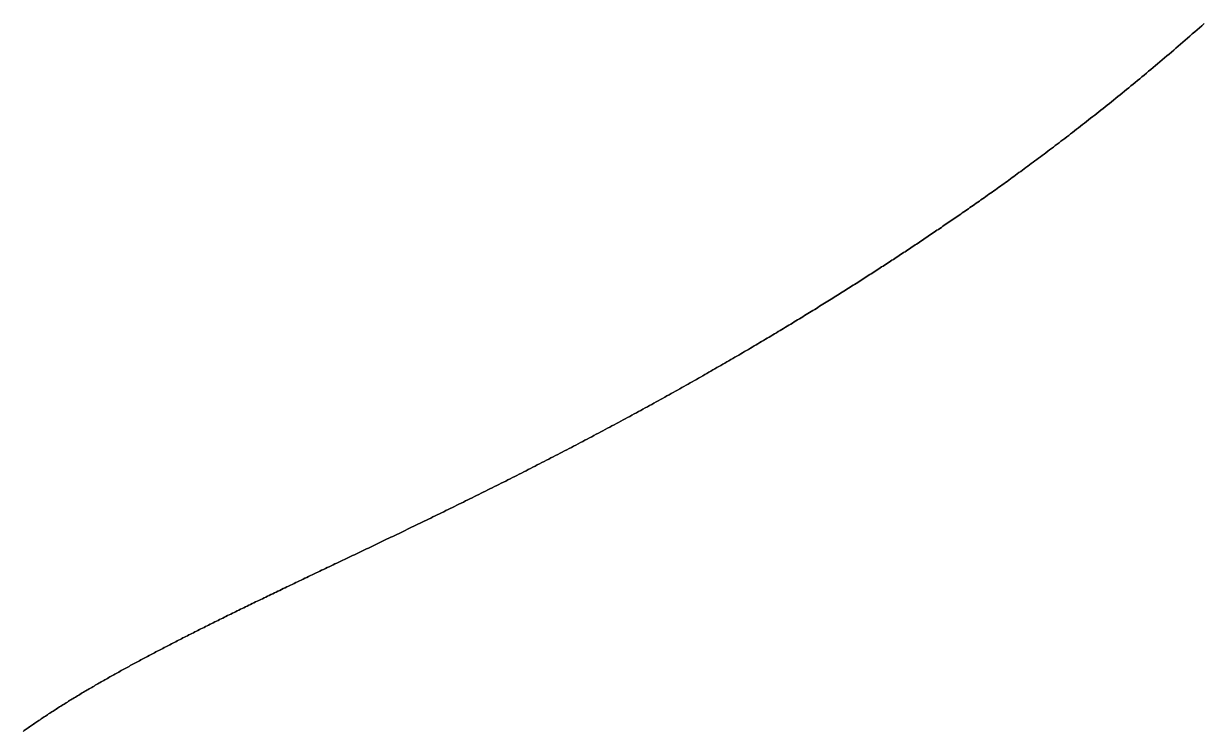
# Model space of a CAD drawing. Header units: inches. Extents: x 130170 to 284068, y 377793 to 804530.
# Drawn here: x 256883.5 to 256949.4, y 735314.6 to 735354.1 of the extents above; entities that cross this region are included whole.
import ezdxf

# ---------------------------------------------------------------- set-up
doc = ezdxf.new("R2010")
doc.units = ezdxf.units.IN
doc.header["$MEASUREMENT"] = 0
doc.layers.add('muni_il', color=7, linetype='Continuous')

msp = doc.modelspace()

# ---------------------------------------------------------------- linework, layer by layer
at = {"layer": 'muni_il'}
for points in [[(256883.449, 735314.589), (256883.508, 735314.631), (256883.566, 735314.673), (256883.625, 735314.714), (256883.684, 735314.755), (256883.743, 735314.797), (256883.802, 735314.838), (256883.861, 735314.879), (256883.92, 735314.92), (256883.98, 735314.96), (256884.039, 735315.001), (256884.098, 735315.042), (256884.158, 735315.082), (256884.217, 735315.123), (256884.277, 735315.163), (256884.336, 735315.203), (256884.396, 735315.244), (256884.456, 735315.284), (256884.516, 735315.324), (256884.576, 735315.364), (256884.636, 735315.404), (256884.696, 735315.444), (256884.757, 735315.483), (256884.817, 735315.523), (256884.877, 735315.563), (256884.938, 735315.602), (256884.999, 735315.642), (256885.06, 735315.681), (256885.121, 735315.721), (256885.182, 735315.76), (256885.243, 735315.8), (256885.304, 735315.839), (256885.366, 735315.878), (256885.427, 735315.917), (256885.489, 735315.957), (256885.551, 735315.996), (256885.613, 735316.035), (256885.675, 735316.074), (256885.737, 735316.113), (256885.8, 735316.152), (256885.862, 735316.191), (256885.925, 735316.23), (256885.988, 735316.269), (256886.051, 735316.308), (256886.114, 735316.347), (256886.178, 735316.385), (256886.241, 735316.424), (256886.305, 735316.463), (256886.369, 735316.502), (256886.433, 735316.541), (256886.497, 735316.58), (256886.561, 735316.618), (256886.626, 735316.657), (256886.691, 735316.696), (256886.755, 735316.735), (256886.821, 735316.773), (256886.886, 735316.812), (256886.951, 735316.851), (256887.017, 735316.89), (256887.082, 735316.929), (256887.148, 735316.967), (256887.214, 735317.006), (256887.281, 735317.045), (256887.347, 735317.084), (256887.414, 735317.123), (256887.481, 735317.161), (256887.548, 735317.2), (256887.615, 735317.239), (256887.683, 735317.278), (256887.751, 735317.317), (256887.819, 735317.356), (256887.887, 735317.395), (256887.955, 735317.434), (256888.023, 735317.473), (256888.092, 735317.512), (256888.161, 735317.551), (256888.23, 735317.59), (256888.3, 735317.629), (256888.369, 735317.668), (256888.439, 735317.707), (256888.509, 735317.746), (256888.579, 735317.786), (256888.649, 735317.825), (256888.72, 735317.864), (256888.791, 735317.903), (256888.862, 735317.943), (256888.933, 735317.982), (256889.005, 735318.021), (256889.076, 735318.061), (256889.148, 735318.1), (256889.22, 735318.14), (256889.293, 735318.179), (256889.365, 735318.219), (256889.438, 735318.259), (256889.511, 735318.298), (256889.584, 735318.338), (256889.658, 735318.378), (256889.732, 735318.418), (256889.806, 735318.457), (256889.88, 735318.497), (256889.954, 735318.537), (256890.029, 735318.577), (256890.104, 735318.618), (256890.179, 735318.658), (256890.254, 735318.698), (256890.33, 735318.738), (256890.406, 735318.778), (256890.482, 735318.819), (256890.558, 735318.859), (256890.634, 735318.899), (256890.711, 735318.94), (256890.788, 735318.98), (256890.865, 735319.021), (256890.943, 735319.062), (256891.021, 735319.102), (256891.099, 735319.143), (256891.177, 735319.184), (256891.255, 735319.225), (256891.334, 735319.266), (256891.413, 735319.307), (256891.492, 735319.348), (256891.572, 735319.389), (256891.651, 735319.43), (256891.731, 735319.471), (256891.811, 735319.513), (256891.892, 735319.554), (256891.972, 735319.596), (256892.053, 735319.637), (256892.134, 735319.679), (256892.216, 735319.72), (256892.298, 735319.762), (256892.379, 735319.804), (256892.462, 735319.846), (256892.544, 735319.888), (256892.627, 735319.93), (256892.71, 735319.972), (256892.793, 735320.014), (256892.876, 735320.056), (256892.96, 735320.098), (256893.044, 735320.141), (256893.128, 735320.183), (256893.213, 735320.226), (256893.297, 735320.268), (256893.382, 735320.311), (256893.468, 735320.354), (256893.553, 735320.397), (256893.639, 735320.439), (256893.725, 735320.482), (256893.811, 735320.525), (256893.898, 735320.569), (256893.985, 735320.612), (256894.072, 735320.655), (256894.159, 735320.699), (256894.247, 735320.742), (256894.335, 735320.786), (256894.423, 735320.829), (256894.511, 735320.873), (256894.6, 735320.917), (256894.689, 735320.961), (256894.778, 735321.004), (256894.868, 735321.049), (256894.957, 735321.093), (256895.047, 735321.137), (256895.138, 735321.181), (256895.228, 735321.226), (256895.319, 735321.27), (256895.41, 735321.315), (256895.502, 735321.36), (256895.594, 735321.404), (256895.685, 735321.449), (256895.778, 735321.494), (256895.87, 735321.539), (256895.963, 735321.584), (256896.056, 735321.63), (256896.15, 735321.675), (256896.243, 735321.72), (256896.337, 735321.766), (256896.431, 735321.812), (256896.526, 735321.857), (256896.621, 735321.903), (256896.716, 735321.949), (256896.811, 735321.995), (256896.907, 735322.042), (256897.003, 735322.088), (256897.099, 735322.134), (256897.195, 735322.181), (256897.292, 735322.227), (256897.389, 735322.274), (256897.487, 735322.321), (256897.584, 735322.368), (256897.682, 735322.415), (256897.78, 735322.462), (256897.879, 735322.509), (256897.978, 735322.557), (256898.077, 735322.604), (256898.176, 735322.652), (256898.276, 735322.7), (256898.376, 735322.748), (256898.476, 735322.796), (256898.577, 735322.844), (256898.678, 735322.892), (256898.779, 735322.94), (256898.88, 735322.989), (256898.982, 735323.037), (256899.084, 735323.086), (256899.186, 735323.135), (256899.289, 735323.184), (256899.392, 735323.233), (256899.495, 735323.282), (256899.598, 735323.332), (256899.702, 735323.381), (256899.806, 735323.431), (256899.911, 735323.48), (256900.015, 735323.53), (256900.12, 735323.58), (256900.226, 735323.631), (256900.331, 735323.681), (256900.437, 735323.731), (256900.543, 735323.782), (256900.65, 735323.832), (256900.756, 735323.883), (256900.863, 735323.934), (256900.971, 735323.985), (256901.078, 735324.037), (256901.186, 735324.088), (256901.295, 735324.14), (256901.403, 735324.191), (256901.512, 735324.243), (256901.621, 735324.295), (256901.73, 735324.347), (256901.84, 735324.4), (256901.95, 735324.452), (256902.06, 735324.504), (256902.171, 735324.557), (256902.282, 735324.61), (256902.393, 735324.663), (256902.504, 735324.716), (256902.616, 735324.77), (256902.728, 735324.823), (256902.84, 735324.877), (256902.952, 735324.93), (256903.065, 735324.984), (256903.178, 735325.038), (256903.292, 735325.093), (256903.405, 735325.147), (256903.519, 735325.201), (256903.633, 735325.256), (256903.748, 735325.311), (256903.863, 735325.366), (256903.978, 735325.421), (256904.093, 735325.476), (256904.208, 735325.532), (256904.324, 735325.587), (256904.44, 735325.643), (256904.557, 735325.699), (256904.673, 735325.755), (256904.79, 735325.811), (256904.907, 735325.868), (256905.024, 735325.924), (256905.142, 735325.981), (256905.26, 735326.038), (256905.378, 735326.095), (256905.496, 735326.152), (256905.615, 735326.209), (256905.734, 735326.267), (256905.853, 735326.325), (256905.972, 735326.383), (256906.091, 735326.441), (256906.211, 735326.499), (256906.331, 735326.557), (256906.451, 735326.615), (256906.572, 735326.674), (256906.692, 735326.733), (256906.813, 735326.792), (256906.934, 735326.851), (256907.055, 735326.91), (256907.177, 735326.969), (256907.299, 735327.029), (256907.42, 735327.088), (256907.542, 735327.148), (256907.665, 735327.208), (256907.787, 735327.268), (256907.91, 735327.329), (256908.033, 735327.389), (256908.156, 735327.45), (256908.279, 735327.51), (256908.402, 735327.571), (256908.526, 735327.632), (256908.649, 735327.693), (256908.773, 735327.755), (256908.897, 735327.816), (256909.021, 735327.878), (256909.145, 735327.939), (256909.27, 735328.001), (256909.394, 735328.063), (256909.519, 735328.125), (256909.644, 735328.188), (256909.769, 735328.25), (256909.894, 735328.313), (256910.019, 735328.375), (256910.145, 735328.438), (256910.27, 735328.501), (256910.396, 735328.564), (256910.521, 735328.627), (256910.647, 735328.691), (256910.773, 735328.754), (256910.899, 735328.818), (256911.025, 735328.881), (256911.151, 735328.945), (256911.277, 735329.009), (256911.403, 735329.073), (256911.53, 735329.137), (256911.656, 735329.201), (256911.782, 735329.266), (256911.909, 735329.33), (256912.035, 735329.395), (256912.162, 735329.46), (256912.288, 735329.524), (256912.415, 735329.589), (256912.542, 735329.654), (256912.668, 735329.719), (256912.795, 735329.784), (256912.922, 735329.85), (256913.048, 735329.915), (256913.175, 735329.981), (256913.302, 735330.046), (256913.429, 735330.112), (256913.555, 735330.177), (256913.682, 735330.243), (256913.808, 735330.309), (256913.935, 735330.375), (256914.062, 735330.441), (256914.188, 735330.507), (256914.315, 735330.573), (256914.441, 735330.639), (256914.567, 735330.706), (256914.694, 735330.772), (256914.82, 735330.838), (256914.946, 735330.905), (256915.072, 735330.971), (256915.198, 735331.038), (256915.324, 735331.105), (256915.45, 735331.171), (256915.576, 735331.238), (256915.701, 735331.305), (256915.827, 735331.371), (256915.952, 735331.438), (256916.077, 735331.505), (256916.202, 735331.572), (256916.327, 735331.639), (256916.452, 735331.706), (256916.577, 735331.772), (256916.702, 735331.839), (256916.826, 735331.906), (256916.95, 735331.973), (256917.074, 735332.04), (256917.198, 735332.107), (256917.322, 735332.174), (256917.446, 735332.241), (256917.569, 735332.308), (256917.692, 735332.375), (256917.815, 735332.442), (256917.938, 735332.509), (256918.061, 735332.576), (256918.183, 735332.643), (256918.305, 735332.71), (256918.427, 735332.777), (256918.549, 735332.844), (256918.671, 735332.91), (256918.792, 735332.977), (256918.913, 735333.044), (256919.034, 735333.111), (256919.154, 735333.178), (256919.275, 735333.244), (256919.395, 735333.311), (256919.515, 735333.378), (256919.634, 735333.444), (256919.754, 735333.511), (256919.873, 735333.577), (256919.991, 735333.643), (256920.11, 735333.71), (256920.228, 735333.776), (256920.346, 735333.842), (256920.464, 735333.908), (256920.581, 735333.974), (256920.698, 735334.04), (256920.815, 735334.106), (256920.931, 735334.172), (256921.047, 735334.238), (256921.163, 735334.304), (256921.278, 735334.369), (256921.394, 735334.435), (256921.508, 735334.5), (256921.623, 735334.565), (256921.737, 735334.631), (256921.851, 735334.696), (256921.965, 735334.761), (256922.078, 735334.826), (256922.191, 735334.891), (256922.303, 735334.955), (256922.415, 735335.02), (256922.527, 735335.085), (256922.639, 735335.149), (256922.75, 735335.213), (256922.86, 735335.277), (256922.971, 735335.341), (256923.081, 735335.405), (256923.191, 735335.469), (256923.3, 735335.533), (256923.409, 735335.597), (256923.517, 735335.66), (256923.626, 735335.723), (256923.733, 735335.786), (256923.841, 735335.85), (256923.948, 735335.913), (256924.055, 735335.975), (256924.161, 735336.038), (256924.267, 735336.101), (256924.373, 735336.163), (256924.478, 735336.225), (256924.583, 735336.287), (256924.687, 735336.349), (256924.791, 735336.411), (256924.895, 735336.473), (256924.998, 735336.535), (256925.101, 735336.596), (256925.204, 735336.657), (256925.306, 735336.718), (256925.408, 735336.78), (256925.509, 735336.84), (256925.61, 735336.901), (256925.711, 735336.962), (256925.811, 735337.022), (256925.911, 735337.082), (256926.011, 735337.143), (256926.11, 735337.202), (256926.209, 735337.262), (256926.307, 735337.322), (256926.405, 735337.382), (256926.503, 735337.441), (256926.6, 735337.5), (256926.697, 735337.559), (256926.794, 735337.618), (256926.89, 735337.677), (256926.986, 735337.736), (256927.081, 735337.794), (256927.176, 735337.852), (256927.271, 735337.911), (256927.366, 735337.969), (256927.46, 735338.027), (256927.553, 735338.084), (256927.647, 735338.142), (256927.74, 735338.2), (256927.832, 735338.257), (256927.925, 735338.314), (256928.017, 735338.371), (256928.109, 735338.428), (256928.2, 735338.485), (256928.291, 735338.542), (256928.382, 735338.598), (256928.472, 735338.655), (256928.562, 735338.711), (256928.652, 735338.767), (256928.741, 735338.823), (256928.831, 735338.879), (256928.919, 735338.935), (256929.008, 735338.99), (256929.096, 735339.046), (256929.184, 735339.101), (256929.272, 735339.157), (256929.359, 735339.212), (256929.446, 735339.267), (256929.533, 735339.322), (256929.62, 735339.377), (256929.706, 735339.432), (256929.792, 735339.486), (256929.878, 735339.541), (256929.964, 735339.595), (256930.049, 735339.65), (256930.134, 735339.704), (256930.219, 735339.758), (256930.304, 735339.812), (256930.389, 735339.866), (256930.473, 735339.92), (256930.557, 735339.974), (256930.641, 735340.028), (256930.724, 735340.082), (256930.808, 735340.136), (256930.891, 735340.189), (256930.974, 735340.243), (256931.057, 735340.297), (256931.14, 735340.35), (256931.223, 735340.403), (256931.305, 735340.457), (256931.387, 735340.51), (256931.469, 735340.564), (256931.552, 735340.617), (256931.633, 735340.67), (256931.715, 735340.724), (256931.797, 735340.777), (256931.878, 735340.83), (256931.96, 735340.883), (256932.041, 735340.937), (256932.123, 735340.99), (256932.204, 735341.043), (256932.285, 735341.096), (256932.366, 735341.149), (256932.447, 735341.203), (256932.528, 735341.256), (256932.609, 735341.31), (256932.69, 735341.363), (256932.771, 735341.416), (256932.851, 735341.47), (256932.932, 735341.523), (256933.013, 735341.577), (256933.094, 735341.63), (256933.175, 735341.684), (256933.256, 735341.738), (256933.336, 735341.792), (256933.417, 735341.846), (256933.498, 735341.9), (256933.579, 735341.954), (256933.66, 735342.008), (256933.741, 735342.062), (256933.822, 735342.116), (256933.903, 735342.171), (256933.985, 735342.226), (256934.066, 735342.28), (256934.147, 735342.335), (256934.229, 735342.39), (256934.31, 735342.445), (256934.392, 735342.5), (256934.474, 735342.556), (256934.556, 735342.611), (256934.638, 735342.667), (256934.72, 735342.723), (256934.803, 735342.779), (256934.885, 735342.835), (256934.968, 735342.891), (256935.051, 735342.948), (256935.134, 735343.005), (256935.217, 735343.062), (256935.3, 735343.119), (256935.384, 735343.176), (256935.468, 735343.234), (256935.552, 735343.292), (256935.636, 735343.35), (256935.72, 735343.408), (256935.805, 735343.466), (256935.89, 735343.525), (256935.975, 735343.584), (256936.06, 735343.643), (256936.146, 735343.703), (256936.232, 735343.763), (256936.318, 735343.823), (256936.405, 735343.883), (256936.491, 735343.944), (256936.578, 735344.004), (256936.666, 735344.066), (256936.753, 735344.127), (256936.841, 735344.189), (256936.929, 735344.251), (256937.018, 735344.313), (256937.106, 735344.376), (256937.196, 735344.439), (256937.285, 735344.502), (256937.375, 735344.566), (256937.465, 735344.63), (256937.556, 735344.695), (256937.646, 735344.759), (256937.738, 735344.824), (256937.829, 735344.89), (256937.921, 735344.956), (256938.014, 735345.022), (256938.106, 735345.088), (256938.199, 735345.155), (256938.293, 735345.223), (256938.386, 735345.29), (256938.481, 735345.358), (256938.575, 735345.427), (256938.67, 735345.496), (256938.766, 735345.565), (256938.861, 735345.635), (256938.958, 735345.705), (256939.054, 735345.776), (256939.151, 735345.847), (256939.249, 735345.918), (256939.347, 735345.99), (256939.445, 735346.062), (256939.544, 735346.135), (256939.643, 735346.208), (256939.743, 735346.282), (256939.843, 735346.356), (256939.943, 735346.431), (256940.044, 735346.506), (256940.146, 735346.581), (256940.247, 735346.657), (256940.35, 735346.734), (256940.452, 735346.811), (256940.556, 735346.888), (256940.659, 735346.966), (256940.763, 735347.045), (256940.868, 735347.123), (256940.973, 735347.203), (256941.078, 735347.283), (256941.184, 735347.363), (256941.291, 735347.444), (256941.397, 735347.526), (256941.505, 735347.608), (256941.613, 735347.69), (256941.721, 735347.773), (256941.829, 735347.856), (256941.939, 735347.941), (256942.048, 735348.025), (256942.158, 735348.11), (256942.269, 735348.196), (256942.38, 735348.282), (256942.491, 735348.369), (256942.603, 735348.456), (256942.715, 735348.544), (256942.828, 735348.632), (256942.942, 735348.721), (256943.055, 735348.81), (256943.169, 735348.9), (256943.284, 735348.991), (256943.399, 735349.082), (256943.515, 735349.173), (256943.631, 735349.265), (256943.747, 735349.358), (256943.864, 735349.451), (256943.982, 735349.545), (256944.099, 735349.639), (256944.217, 735349.734), (256944.336, 735349.83), (256944.455, 735349.926), (256944.575, 735350.022), (256944.695, 735350.119), (256944.815, 735350.217), (256944.936, 735350.315), (256945.057, 735350.414), (256945.178, 735350.513), (256945.3, 735350.613), (256945.423, 735350.714), (256945.546, 735350.815), (256945.669, 735350.916), (256945.792, 735351.018), (256945.916, 735351.121), (256946.041, 735351.224), (256946.165, 735351.328), (256946.29, 735351.432), (256946.416, 735351.537), (256946.542, 735351.642), (256946.668, 735351.748), (256946.794, 735351.855), (256946.921, 735351.962), (256947.049, 735352.069), (256947.176, 735352.177), (256947.304, 735352.286), (256947.432, 735352.395), (256947.561, 735352.505), (256947.69, 735352.615), (256947.819, 735352.726), (256947.948, 735352.837), (256948.078, 735352.949), (256948.208, 735353.061), (256948.339, 735353.174), (256948.47, 735353.287), (256948.6, 735353.401), (256948.732, 735353.515), (256948.863, 735353.63), (256948.995, 735353.745), (256949.127, 735353.861), (256949.259, 735353.977), (256949.392, 735354.094)], [(256949.392, 735354.094), (256949.259, 735353.977), (256949.127, 735353.861), (256948.995, 735353.745), (256948.863, 735353.63), (256948.732, 735353.515), (256948.6, 735353.401), (256948.47, 735353.287), (256948.339, 735353.174), (256948.208, 735353.061), (256948.078, 735352.949), (256947.948, 735352.837), (256947.819, 735352.726), (256947.69, 735352.615), (256947.561, 735352.505), (256947.432, 735352.395), (256947.304, 735352.286), (256947.176, 735352.177), (256947.049, 735352.069), (256946.921, 735351.962), (256946.794, 735351.855), (256946.668, 735351.748), (256946.542, 735351.642), (256946.416, 735351.537), (256946.29, 735351.432), (256946.165, 735351.328), (256946.041, 735351.224), (256945.916, 735351.121), (256945.792, 735351.018), (256945.669, 735350.916), (256945.546, 735350.815), (256945.423, 735350.714), (256945.3, 735350.613), (256945.178, 735350.513), (256945.057, 735350.414), (256944.936, 735350.315), (256944.815, 735350.217), (256944.695, 735350.119), (256944.575, 735350.022), (256944.455, 735349.926), (256944.336, 735349.83), (256944.217, 735349.734), (256944.099, 735349.639), (256943.982, 735349.545), (256943.864, 735349.451), (256943.747, 735349.358), (256943.631, 735349.265), (256943.515, 735349.173), (256943.399, 735349.082), (256943.284, 735348.991), (256943.169, 735348.9), (256943.055, 735348.81), (256942.942, 735348.721), (256942.828, 735348.632), (256942.715, 735348.544), (256942.603, 735348.456), (256942.491, 735348.369), (256942.38, 735348.282), (256942.269, 735348.196), (256942.158, 735348.11), (256942.048, 735348.025), (256941.939, 735347.941), (256941.829, 735347.856), (256941.721, 735347.773), (256941.613, 735347.69), (256941.505, 735347.608), (256941.397, 735347.526), (256941.291, 735347.444), (256941.184, 735347.363), (256941.078, 735347.283), (256940.973, 735347.203), (256940.868, 735347.123), (256940.763, 735347.045), (256940.659, 735346.966), (256940.556, 735346.888), (256940.452, 735346.811), (256940.35, 735346.734), (256940.247, 735346.657), (256940.146, 735346.581), (256940.044, 735346.506), (256939.943, 735346.431), (256939.843, 735346.356), (256939.743, 735346.282), (256939.643, 735346.208), (256939.544, 735346.135), (256939.445, 735346.062), (256939.347, 735345.99), (256939.249, 735345.918), (256939.151, 735345.847), (256939.054, 735345.776), (256938.958, 735345.705), (256938.861, 735345.635), (256938.766, 735345.565), (256938.67, 735345.496), (256938.575, 735345.427), (256938.481, 735345.358), (256938.386, 735345.29), (256938.293, 735345.223), (256938.199, 735345.155), (256938.106, 735345.088), (256938.014, 735345.022), (256937.921, 735344.956), (256937.829, 735344.89), (256937.738, 735344.824), (256937.646, 735344.759), (256937.556, 735344.695), (256937.465, 735344.63), (256937.375, 735344.566), (256937.285, 735344.502), (256937.196, 735344.439), (256937.106, 735344.376), (256937.018, 735344.313), (256936.929, 735344.251), (256936.841, 735344.189), (256936.753, 735344.127), (256936.666, 735344.066), (256936.578, 735344.004), (256936.491, 735343.944), (256936.405, 735343.883), (256936.318, 735343.823), (256936.232, 735343.763), (256936.146, 735343.703), (256936.06, 735343.643), (256935.975, 735343.584), (256935.89, 735343.525), (256935.805, 735343.466), (256935.72, 735343.408), (256935.636, 735343.35), (256935.552, 735343.292), (256935.468, 735343.234), (256935.384, 735343.176), (256935.3, 735343.119), (256935.217, 735343.062), (256935.134, 735343.005), (256935.051, 735342.948), (256934.968, 735342.891), (256934.885, 735342.835), (256934.803, 735342.779), (256934.72, 735342.723), (256934.638, 735342.667), (256934.556, 735342.611), (256934.474, 735342.556), (256934.392, 735342.5), (256934.31, 735342.445), (256934.229, 735342.39), (256934.147, 735342.335), (256934.066, 735342.28), (256933.985, 735342.226), (256933.903, 735342.171), (256933.822, 735342.116), (256933.741, 735342.062), (256933.66, 735342.008), (256933.579, 735341.954), (256933.498, 735341.9), (256933.417, 735341.846), (256933.336, 735341.792), (256933.256, 735341.738), (256933.175, 735341.684), (256933.094, 735341.63), (256933.013, 735341.577), (256932.932, 735341.523), (256932.851, 735341.47), (256932.771, 735341.416), (256932.69, 735341.363), (256932.609, 735341.31), (256932.528, 735341.256), (256932.447, 735341.203), (256932.366, 735341.149), (256932.285, 735341.096), (256932.204, 735341.043), (256932.123, 735340.99), (256932.041, 735340.937), (256931.96, 735340.883), (256931.878, 735340.83), (256931.797, 735340.777), (256931.715, 735340.724), (256931.633, 735340.67), (256931.552, 735340.617), (256931.469, 735340.564), (256931.387, 735340.51), (256931.305, 735340.457), (256931.223, 735340.403), (256931.14, 735340.35), (256931.057, 735340.297), (256930.974, 735340.243), (256930.891, 735340.189), (256930.808, 735340.136), (256930.724, 735340.082), (256930.641, 735340.028), (256930.557, 735339.974), (256930.473, 735339.92), (256930.389, 735339.866), (256930.304, 735339.812), (256930.219, 735339.758), (256930.134, 735339.704), (256930.049, 735339.65), (256929.964, 735339.595), (256929.878, 735339.541), (256929.792, 735339.486), (256929.706, 735339.432), (256929.62, 735339.377), (256929.533, 735339.322), (256929.446, 735339.267), (256929.359, 735339.212), (256929.272, 735339.157), (256929.184, 735339.101), (256929.096, 735339.046), (256929.008, 735338.99), (256928.919, 735338.935), (256928.831, 735338.879), (256928.741, 735338.823), (256928.652, 735338.767), (256928.562, 735338.711), (256928.472, 735338.655), (256928.382, 735338.598), (256928.291, 735338.542), (256928.2, 735338.485), (256928.109, 735338.428), (256928.017, 735338.371), (256927.925, 735338.314), (256927.832, 735338.257), (256927.74, 735338.2), (256927.647, 735338.142), (256927.553, 735338.084), (256927.46, 735338.027), (256927.366, 735337.969), (256927.271, 735337.911), (256927.176, 735337.852), (256927.081, 735337.794), (256926.986, 735337.736), (256926.89, 735337.677), (256926.794, 735337.618), (256926.697, 735337.559), (256926.6, 735337.5), (256926.503, 735337.441), (256926.405, 735337.382), (256926.307, 735337.322), (256926.209, 735337.262), (256926.11, 735337.202), (256926.011, 735337.143), (256925.911, 735337.082), (256925.811, 735337.022), (256925.711, 735336.962), (256925.61, 735336.901), (256925.509, 735336.84), (256925.408, 735336.78), (256925.306, 735336.718), (256925.204, 735336.657), (256925.101, 735336.596), (256924.998, 735336.535), (256924.895, 735336.473), (256924.791, 735336.411), (256924.687, 735336.349), (256924.583, 735336.287), (256924.478, 735336.225), (256924.373, 735336.163), (256924.267, 735336.101), (256924.161, 735336.038), (256924.055, 735335.975), (256923.948, 735335.913), (256923.841, 735335.85), (256923.733, 735335.786), (256923.626, 735335.723), (256923.517, 735335.66), (256923.409, 735335.597), (256923.3, 735335.533), (256923.191, 735335.469), (256923.081, 735335.405), (256922.971, 735335.341), (256922.86, 735335.277), (256922.75, 735335.213), (256922.639, 735335.149), (256922.527, 735335.085), (256922.415, 735335.02), (256922.303, 735334.955), (256922.191, 735334.891), (256922.078, 735334.826), (256921.965, 735334.761), (256921.851, 735334.696), (256921.737, 735334.631), (256921.623, 735334.565), (256921.508, 735334.5), (256921.394, 735334.435), (256921.278, 735334.369), (256921.163, 735334.304), (256921.047, 735334.238), (256920.931, 735334.172), (256920.815, 735334.106), (256920.698, 735334.04), (256920.581, 735333.974), (256920.464, 735333.908), (256920.346, 735333.842), (256920.228, 735333.776), (256920.11, 735333.71), (256919.991, 735333.643), (256919.873, 735333.577), (256919.754, 735333.511), (256919.634, 735333.444), (256919.515, 735333.378), (256919.395, 735333.311), (256919.275, 735333.244), (256919.154, 735333.178), (256919.034, 735333.111), (256918.913, 735333.044), (256918.792, 735332.977), (256918.671, 735332.91), (256918.549, 735332.844), (256918.427, 735332.777), (256918.305, 735332.71), (256918.183, 735332.643), (256918.061, 735332.576), (256917.938, 735332.509), (256917.815, 735332.442), (256917.692, 735332.375), (256917.569, 735332.308), (256917.446, 735332.241), (256917.322, 735332.174), (256917.198, 735332.107), (256917.074, 735332.04), (256916.95, 735331.973), (256916.826, 735331.906), (256916.702, 735331.839), (256916.577, 735331.772), (256916.452, 735331.706), (256916.327, 735331.639), (256916.202, 735331.572), (256916.077, 735331.505), (256915.952, 735331.438), (256915.827, 735331.371), (256915.701, 735331.305), (256915.576, 735331.238), (256915.45, 735331.171), (256915.324, 735331.105), (256915.198, 735331.038), (256915.072, 735330.971), (256914.946, 735330.905), (256914.82, 735330.838), (256914.694, 735330.772), (256914.567, 735330.706), (256914.441, 735330.639), (256914.315, 735330.573), (256914.188, 735330.507), (256914.062, 735330.441), (256913.935, 735330.375), (256913.808, 735330.309), (256913.682, 735330.243), (256913.555, 735330.177), (256913.429, 735330.112), (256913.302, 735330.046), (256913.175, 735329.981), (256913.048, 735329.915), (256912.922, 735329.85), (256912.795, 735329.784), (256912.668, 735329.719), (256912.542, 735329.654), (256912.415, 735329.589), (256912.288, 735329.524), (256912.162, 735329.46), (256912.035, 735329.395), (256911.909, 735329.33), (256911.782, 735329.266), (256911.656, 735329.201), (256911.53, 735329.137), (256911.403, 735329.073), (256911.277, 735329.009), (256911.151, 735328.945), (256911.025, 735328.881), (256910.899, 735328.818), (256910.773, 735328.754), (256910.647, 735328.691), (256910.521, 735328.627), (256910.396, 735328.564), (256910.27, 735328.501), (256910.145, 735328.438), (256910.019, 735328.375), (256909.894, 735328.313), (256909.769, 735328.25), (256909.644, 735328.188), (256909.519, 735328.125), (256909.394, 735328.063), (256909.27, 735328.001), (256909.145, 735327.939), (256909.021, 735327.878), (256908.897, 735327.816), (256908.773, 735327.755), (256908.649, 735327.693), (256908.526, 735327.632), (256908.402, 735327.571), (256908.279, 735327.51), (256908.156, 735327.45), (256908.033, 735327.389), (256907.91, 735327.329), (256907.787, 735327.268), (256907.665, 735327.208), (256907.542, 735327.148), (256907.42, 735327.088), (256907.299, 735327.029), (256907.177, 735326.969), (256907.055, 735326.91), (256906.934, 735326.851), (256906.813, 735326.792), (256906.692, 735326.733), (256906.572, 735326.674), (256906.451, 735326.615), (256906.331, 735326.557), (256906.211, 735326.499), (256906.091, 735326.441), (256905.972, 735326.383), (256905.853, 735326.325), (256905.734, 735326.267), (256905.615, 735326.209), (256905.496, 735326.152), (256905.378, 735326.095), (256905.26, 735326.038), (256905.142, 735325.981), (256905.024, 735325.924), (256904.907, 735325.868), (256904.79, 735325.811), (256904.673, 735325.755), (256904.557, 735325.699), (256904.44, 735325.643), (256904.324, 735325.587), (256904.208, 735325.532), (256904.093, 735325.476), (256903.978, 735325.421), (256903.863, 735325.366), (256903.748, 735325.311), (256903.633, 735325.256), (256903.519, 735325.201), (256903.405, 735325.147), (256903.292, 735325.093), (256903.178, 735325.038), (256903.065, 735324.984), (256902.952, 735324.93), (256902.84, 735324.877), (256902.728, 735324.823), (256902.616, 735324.77), (256902.504, 735324.716), (256902.393, 735324.663), (256902.282, 735324.61), (256902.171, 735324.557), (256902.06, 735324.504), (256901.95, 735324.452), (256901.84, 735324.4), (256901.73, 735324.347), (256901.621, 735324.295), (256901.512, 735324.243), (256901.403, 735324.191), (256901.295, 735324.14), (256901.186, 735324.088), (256901.078, 735324.037), (256900.971, 735323.985), (256900.863, 735323.934), (256900.756, 735323.883), (256900.65, 735323.832), (256900.543, 735323.782), (256900.437, 735323.731), (256900.331, 735323.681), (256900.226, 735323.631), (256900.12, 735323.58), (256900.015, 735323.53), (256899.911, 735323.48), (256899.806, 735323.431), (256899.702, 735323.381), (256899.598, 735323.332), (256899.495, 735323.282), (256899.392, 735323.233), (256899.289, 735323.184), (256899.186, 735323.135), (256899.084, 735323.086), (256898.982, 735323.037), (256898.88, 735322.989), (256898.779, 735322.94), (256898.678, 735322.892), (256898.577, 735322.844), (256898.476, 735322.796), (256898.376, 735322.748), (256898.276, 735322.7), (256898.176, 735322.652), (256898.077, 735322.604), (256897.978, 735322.557), (256897.879, 735322.509), (256897.78, 735322.462), (256897.682, 735322.415), (256897.584, 735322.368), (256897.487, 735322.321), (256897.389, 735322.274), (256897.292, 735322.227), (256897.195, 735322.181), (256897.099, 735322.134), (256897.003, 735322.088), (256896.907, 735322.042), (256896.811, 735321.995), (256896.716, 735321.949), (256896.621, 735321.903), (256896.526, 735321.857), (256896.431, 735321.812), (256896.337, 735321.766), (256896.243, 735321.72), (256896.15, 735321.675), (256896.056, 735321.63), (256895.963, 735321.584), (256895.87, 735321.539), (256895.778, 735321.494), (256895.685, 735321.449), (256895.594, 735321.404), (256895.502, 735321.36), (256895.41, 735321.315), (256895.319, 735321.27), (256895.228, 735321.226), (256895.138, 735321.181), (256895.047, 735321.137), (256894.957, 735321.093), (256894.868, 735321.049), (256894.778, 735321.004), (256894.689, 735320.961), (256894.6, 735320.917), (256894.511, 735320.873), (256894.423, 735320.829), (256894.335, 735320.786), (256894.247, 735320.742), (256894.159, 735320.699), (256894.072, 735320.655), (256893.985, 735320.612), (256893.898, 735320.569), (256893.811, 735320.525), (256893.725, 735320.482), (256893.639, 735320.439), (256893.553, 735320.397), (256893.468, 735320.354), (256893.382, 735320.311), (256893.297, 735320.268), (256893.213, 735320.226), (256893.128, 735320.183), (256893.044, 735320.141), (256892.96, 735320.098), (256892.876, 735320.056), (256892.793, 735320.014), (256892.71, 735319.972), (256892.627, 735319.93), (256892.544, 735319.888), (256892.462, 735319.846), (256892.379, 735319.804), (256892.298, 735319.762), (256892.216, 735319.72), (256892.134, 735319.679), (256892.053, 735319.637), (256891.972, 735319.596), (256891.892, 735319.554), (256891.811, 735319.513), (256891.731, 735319.471), (256891.651, 735319.43), (256891.572, 735319.389), (256891.492, 735319.348), (256891.413, 735319.307), (256891.334, 735319.266), (256891.255, 735319.225), (256891.177, 735319.184), (256891.099, 735319.143), (256891.021, 735319.102), (256890.943, 735319.062), (256890.865, 735319.021), (256890.788, 735318.98), (256890.711, 735318.94), (256890.634, 735318.899), (256890.558, 735318.859), (256890.482, 735318.819), (256890.406, 735318.778), (256890.33, 735318.738), (256890.254, 735318.698), (256890.179, 735318.658), (256890.104, 735318.618), (256890.029, 735318.577), (256889.954, 735318.537), (256889.88, 735318.497), (256889.806, 735318.457), (256889.732, 735318.418), (256889.658, 735318.378), (256889.584, 735318.338), (256889.511, 735318.298), (256889.438, 735318.259), (256889.365, 735318.219), (256889.293, 735318.179), (256889.22, 735318.14), (256889.148, 735318.1), (256889.076, 735318.061), (256889.005, 735318.021), (256888.933, 735317.982), (256888.862, 735317.943), (256888.791, 735317.903), (256888.72, 735317.864), (256888.649, 735317.825), (256888.579, 735317.786), (256888.509, 735317.746), (256888.439, 735317.707), (256888.369, 735317.668), (256888.3, 735317.629), (256888.23, 735317.59), (256888.161, 735317.551), (256888.092, 735317.512), (256888.023, 735317.473), (256887.955, 735317.434), (256887.887, 735317.395), (256887.819, 735317.356), (256887.751, 735317.317), (256887.683, 735317.278), (256887.615, 735317.239), (256887.548, 735317.2), (256887.481, 735317.161), (256887.414, 735317.123), (256887.347, 735317.084), (256887.281, 735317.045), (256887.214, 735317.006), (256887.148, 735316.967), (256887.082, 735316.929), (256887.017, 735316.89), (256886.951, 735316.851), (256886.886, 735316.812), (256886.821, 735316.773), (256886.755, 735316.735), (256886.691, 735316.696), (256886.626, 735316.657), (256886.561, 735316.618), (256886.497, 735316.58), (256886.433, 735316.541), (256886.369, 735316.502), (256886.305, 735316.463), (256886.241, 735316.424), (256886.178, 735316.385), (256886.114, 735316.347), (256886.051, 735316.308), (256885.988, 735316.269), (256885.925, 735316.23), (256885.862, 735316.191), (256885.8, 735316.152), (256885.737, 735316.113), (256885.675, 735316.074), (256885.613, 735316.035), (256885.551, 735315.996), (256885.489, 735315.957), (256885.427, 735315.917), (256885.366, 735315.878), (256885.304, 735315.839), (256885.243, 735315.8), (256885.182, 735315.76), (256885.121, 735315.721), (256885.06, 735315.681), (256884.999, 735315.642), (256884.938, 735315.602), (256884.877, 735315.563), (256884.817, 735315.523), (256884.757, 735315.483), (256884.696, 735315.444), (256884.636, 735315.404), (256884.576, 735315.364), (256884.516, 735315.324), (256884.456, 735315.284), (256884.396, 735315.244), (256884.336, 735315.203), (256884.277, 735315.163), (256884.217, 735315.123), (256884.158, 735315.082), (256884.098, 735315.042), (256884.039, 735315.001), (256883.98, 735314.96), (256883.92, 735314.92), (256883.861, 735314.879), (256883.802, 735314.838), (256883.743, 735314.797), (256883.684, 735314.755), (256883.625, 735314.714), (256883.566, 735314.673), (256883.508, 735314.631), (256883.449, 735314.589)]]:
    msp.add_lwpolyline(points, dxfattribs=at)

doc.saveas('drawing.dxf')
